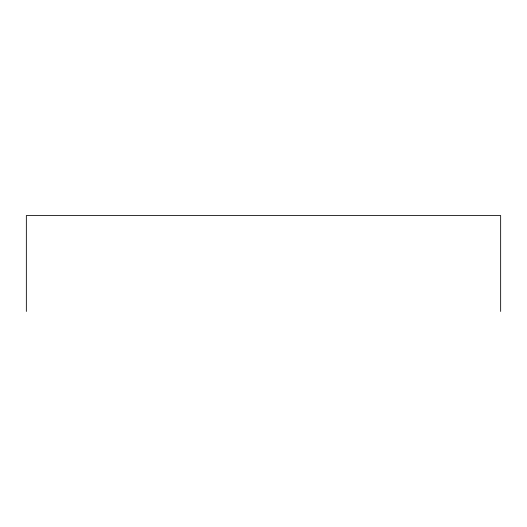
<?xml version="1.0" encoding="UTF-8"?>
<svg xmlns="http://www.w3.org/2000/svg" width="527" height="527" viewBox="0 0 527 527"><rect width="100%" height="100%" fill="white"/><g stroke="black" fill="none" stroke-linecap="round" stroke-linejoin="round"><path stroke-width="0.79" d="M500.65 311.457L500.65 215.543L26.35 215.543L26.35 311.457"/></g></svg>
